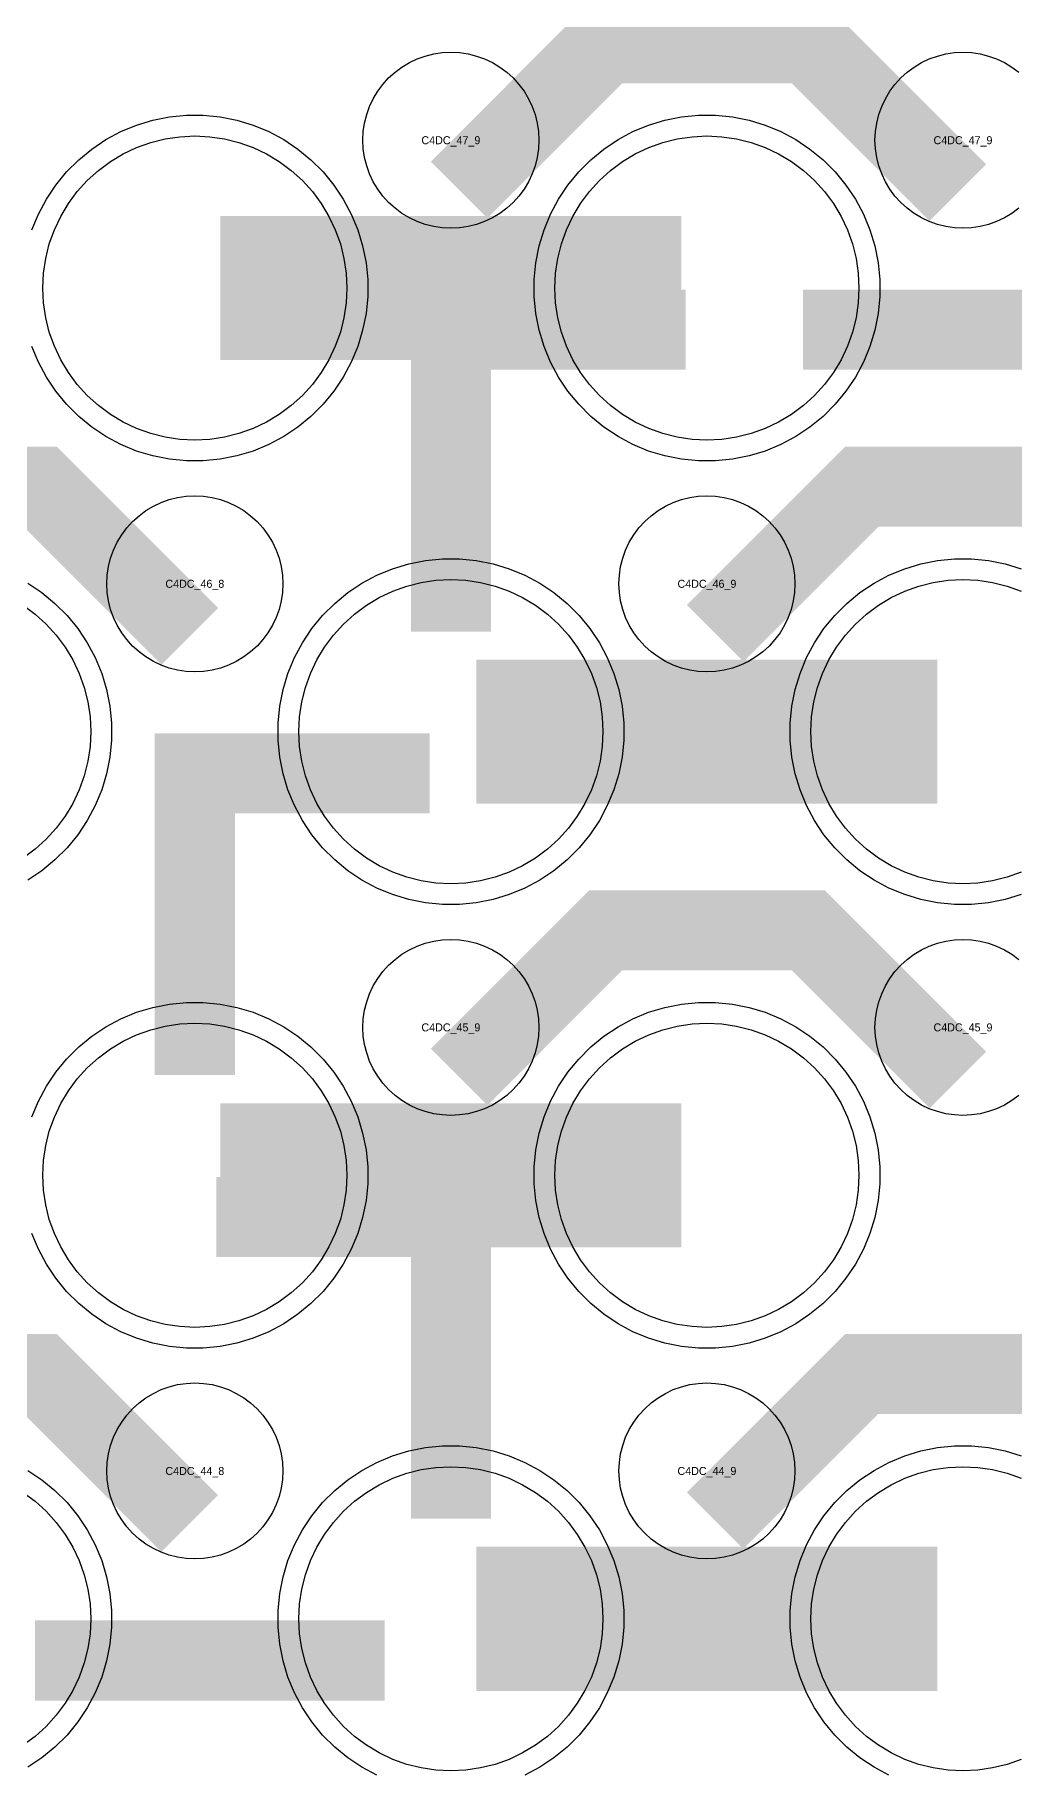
# Model space of a CAD drawing. Extents: x -11880 to 11880, y -14992 to 14992.
# Drawn here: x -9250 to -8944, y -8791 to -8248 of the extents above; entities that cross this region are included whole.
import ezdxf
from ezdxf.enums import TextEntityAlignment as Align

# ---------------------------------------------------------------- set-up
doc = ezdxf.new("R2010")
doc.units = 0
doc.header["$MEASUREMENT"] = 0
for name, color, linetype in [('GDS_775_DT_237', 138, 'CONTINUOUS'), ('RDL1_FS', 34, 'CONTINUOUS'), ('RDL_BS', 160, 'CONTINUOUS')]:
    doc.layers.add(name, color=color, linetype=linetype)

msp = doc.modelspace()

# ---------------------------------------------------------------- linework, layer by layer
at = {"layer": 'RDL1_FS', "color": 240, "true_color": 0xed1f24}
for points in [[(-9200, -8374.564), (-9204.657, -8374.335), (-9209.268, -8373.651), (-9213.791, -8372.519), (-9218.181, -8370.947), (-9222.395, -8368.955), (-9226.395, -8366.557), (-9230.14, -8363.779), (-9233.594, -8360.649), (-9236.724, -8357.195), (-9239.502, -8353.45), (-9241.9, -8349.45), (-9243.892, -8345.236), (-9245.464, -8340.846), (-9246.596, -8336.323), (-9247.28, -8331.712), (-9247.509, -8327.055), (-9247.28, -8322.398), (-9246.596, -8317.787), (-9245.464, -8313.264), (-9243.892, -8308.874), (-9241.9, -8304.66), (-9239.502, -8300.66), (-9236.724, -8296.915), (-9233.594, -8293.461), (-9230.14, -8290.331), (-9226.395, -8287.553), (-9222.395, -8285.155), (-9218.181, -8283.163), (-9213.791, -8281.591), (-9209.268, -8280.459), (-9204.657, -8279.775), (-9200, -8279.546), (-9195.343, -8279.775), (-9190.732, -8280.459), (-9186.209, -8281.591), (-9181.819, -8283.163), (-9177.605, -8285.155), (-9173.605, -8287.553), (-9169.86, -8290.331), (-9166.406, -8293.461), (-9163.276, -8296.915), (-9160.498, -8300.66), (-9158.1, -8304.66), (-9156.108, -8308.874), (-9154.536, -8313.264), (-9153.404, -8317.787), (-9152.72, -8322.398), (-9152.491, -8327.055), (-9152.72, -8331.712), (-9153.404, -8336.323), (-9154.536, -8340.846), (-9156.108, -8345.236), (-9158.1, -8349.45), (-9160.498, -8353.45), (-9163.276, -8357.195), (-9166.406, -8360.649), (-9169.86, -8363.779), (-9173.605, -8366.557), (-9177.605, -8368.955), (-9181.819, -8370.947), (-9186.209, -8372.519), (-9190.732, -8373.651), (-9195.343, -8374.335)], [(-9040, -8374.564), (-9044.657, -8374.335), (-9049.268, -8373.651), (-9053.791, -8372.519), (-9058.181, -8370.947), (-9062.395, -8368.955), (-9066.395, -8366.557), (-9070.14, -8363.779), (-9073.594, -8360.649), (-9076.724, -8357.195), (-9079.502, -8353.45), (-9081.9, -8349.45), (-9083.892, -8345.236), (-9085.464, -8340.846), (-9086.596, -8336.323), (-9087.28, -8331.712), (-9087.509, -8327.055), (-9087.28, -8322.398), (-9086.596, -8317.787), (-9085.464, -8313.264), (-9083.892, -8308.874), (-9081.9, -8304.66), (-9079.502, -8300.66), (-9076.724, -8296.915), (-9073.594, -8293.461), (-9070.14, -8290.331), (-9066.395, -8287.553), (-9062.395, -8285.155), (-9058.181, -8283.163), (-9053.791, -8281.591), (-9049.268, -8280.459), (-9044.657, -8279.775), (-9040, -8279.546), (-9035.343, -8279.775), (-9030.732, -8280.459), (-9026.209, -8281.591), (-9021.819, -8283.163), (-9017.605, -8285.155), (-9013.605, -8287.553), (-9009.86, -8290.331), (-9006.406, -8293.461), (-9003.276, -8296.915), (-9000.498, -8300.66), (-8998.1, -8304.66), (-8996.108, -8308.874), (-8994.536, -8313.264), (-8993.404, -8317.787), (-8992.72, -8322.398), (-8992.491, -8327.055), (-8992.72, -8331.712), (-8993.404, -8336.323), (-8994.536, -8340.846), (-8996.108, -8345.236), (-8998.1, -8349.45), (-9000.498, -8353.45), (-9003.276, -8357.195), (-9006.406, -8360.649), (-9009.86, -8363.779), (-9013.605, -8366.557), (-9017.605, -8368.955), (-9021.819, -8370.947), (-9026.209, -8372.519), (-9030.732, -8373.651), (-9035.343, -8374.335)], [(-9120, -8513.124), (-9124.657, -8512.895), (-9129.268, -8512.211), (-9133.791, -8511.079), (-9138.181, -8509.507), (-9142.395, -8507.515), (-9146.395, -8505.117), (-9150.14, -8502.339), (-9153.594, -8499.209), (-9156.724, -8495.755), (-9159.502, -8492.01), (-9161.9, -8488.01), (-9163.892, -8483.796), (-9165.464, -8479.406), (-9166.596, -8474.883), (-9167.28, -8470.272), (-9167.509, -8465.615), (-9167.28, -8460.958), (-9166.596, -8456.347), (-9165.464, -8451.824), (-9163.892, -8447.434), (-9161.9, -8443.22), (-9159.502, -8439.22), (-9156.724, -8435.475), (-9153.594, -8432.021), (-9150.14, -8428.891), (-9146.395, -8426.113), (-9142.395, -8423.715), (-9138.181, -8421.723), (-9133.791, -8420.151), (-9129.268, -8419.019), (-9124.657, -8418.335), (-9120, -8418.106), (-9115.343, -8418.335), (-9110.732, -8419.019), (-9106.209, -8420.151), (-9101.819, -8421.723), (-9097.605, -8423.715), (-9093.605, -8426.113), (-9089.86, -8428.891), (-9086.406, -8432.021), (-9083.276, -8435.475), (-9080.498, -8439.22), (-9078.1, -8443.22), (-9076.108, -8447.434), (-9074.536, -8451.824), (-9073.404, -8456.347), (-9072.72, -8460.958), (-9072.491, -8465.615), (-9072.72, -8470.272), (-9073.404, -8474.883), (-9074.536, -8479.406), (-9076.108, -8483.796), (-9078.1, -8488.01), (-9080.498, -8492.01), (-9083.276, -8495.755), (-9086.406, -8499.209), (-9089.86, -8502.339), (-9093.605, -8505.117), (-9097.605, -8507.515), (-9101.819, -8509.507), (-9106.209, -8511.079), (-9110.732, -8512.211), (-9115.343, -8512.895)], [(-9200, -8651.689), (-9204.657, -8651.46), (-9209.268, -8650.776), (-9213.791, -8649.644), (-9218.181, -8648.072), (-9222.395, -8646.08), (-9226.395, -8643.682), (-9230.14, -8640.904), (-9233.594, -8637.774), (-9236.724, -8634.32), (-9239.502, -8630.575), (-9241.9, -8626.575), (-9243.892, -8622.361), (-9245.464, -8617.971), (-9246.596, -8613.448), (-9247.28, -8608.837), (-9247.509, -8604.18), (-9247.28, -8599.523), (-9246.596, -8594.912), (-9245.464, -8590.389), (-9243.892, -8585.999), (-9241.9, -8581.785), (-9239.502, -8577.785), (-9236.724, -8574.04), (-9233.594, -8570.586), (-9230.14, -8567.456), (-9226.395, -8564.678), (-9222.395, -8562.28), (-9218.181, -8560.288), (-9213.791, -8558.716), (-9209.268, -8557.584), (-9204.657, -8556.9), (-9200, -8556.671), (-9195.343, -8556.9), (-9190.732, -8557.584), (-9186.209, -8558.716), (-9181.819, -8560.288), (-9177.605, -8562.28), (-9173.605, -8564.678), (-9169.86, -8567.456), (-9166.406, -8570.586), (-9163.276, -8574.04), (-9160.498, -8577.785), (-9158.1, -8581.785), (-9156.108, -8585.999), (-9154.536, -8590.389), (-9153.404, -8594.912), (-9152.72, -8599.523), (-9152.491, -8604.18), (-9152.72, -8608.837), (-9153.404, -8613.448), (-9154.536, -8617.971), (-9156.108, -8622.361), (-9158.1, -8626.575), (-9160.498, -8630.575), (-9163.276, -8634.32), (-9166.406, -8637.774), (-9169.86, -8640.904), (-9173.605, -8643.682), (-9177.605, -8646.08), (-9181.819, -8648.072), (-9186.209, -8649.644), (-9190.732, -8650.776), (-9195.343, -8651.46)], [(-9040, -8651.689), (-9044.657, -8651.46), (-9049.268, -8650.776), (-9053.791, -8649.644), (-9058.181, -8648.072), (-9062.395, -8646.08), (-9066.395, -8643.682), (-9070.14, -8640.904), (-9073.594, -8637.774), (-9076.724, -8634.32), (-9079.502, -8630.575), (-9081.9, -8626.575), (-9083.892, -8622.361), (-9085.464, -8617.971), (-9086.596, -8613.448), (-9087.28, -8608.837), (-9087.509, -8604.18), (-9087.28, -8599.523), (-9086.596, -8594.912), (-9085.464, -8590.389), (-9083.892, -8585.999), (-9081.9, -8581.785), (-9079.502, -8577.785), (-9076.724, -8574.04), (-9073.594, -8570.586), (-9070.14, -8567.456), (-9066.395, -8564.678), (-9062.395, -8562.28), (-9058.181, -8560.288), (-9053.791, -8558.716), (-9049.268, -8557.584), (-9044.657, -8556.9), (-9040, -8556.671), (-9035.343, -8556.9), (-9030.732, -8557.584), (-9026.209, -8558.716), (-9021.819, -8560.288), (-9017.605, -8562.28), (-9013.605, -8564.678), (-9009.86, -8567.456), (-9006.406, -8570.586), (-9003.276, -8574.04), (-9000.498, -8577.785), (-8998.1, -8581.785), (-8996.108, -8585.999), (-8994.536, -8590.389), (-8993.404, -8594.912), (-8992.72, -8599.523), (-8992.491, -8604.18), (-8992.72, -8608.837), (-8993.404, -8613.448), (-8994.536, -8617.971), (-8996.108, -8622.361), (-8998.1, -8626.575), (-9000.498, -8630.575), (-9003.276, -8634.32), (-9006.406, -8637.774), (-9009.86, -8640.904), (-9013.605, -8643.682), (-9017.605, -8646.08), (-9021.819, -8648.072), (-9026.209, -8649.644), (-9030.732, -8650.776), (-9035.343, -8651.46)], [(-9120, -8790.254), (-9124.657, -8790.025), (-9129.268, -8789.341), (-9133.791, -8788.209), (-9138.181, -8786.637), (-9142.395, -8784.645), (-9146.395, -8782.247), (-9150.14, -8779.469), (-9153.594, -8776.339), (-9156.724, -8772.885), (-9159.502, -8769.14), (-9161.9, -8765.14), (-9163.892, -8760.926), (-9165.464, -8756.536), (-9166.596, -8752.013), (-9167.28, -8747.402), (-9167.509, -8742.745), (-9167.28, -8738.088), (-9166.596, -8733.477), (-9165.464, -8728.954), (-9163.892, -8724.564), (-9161.9, -8720.35), (-9159.502, -8716.35), (-9156.724, -8712.605), (-9153.594, -8709.151), (-9150.14, -8706.021), (-9146.395, -8703.243), (-9142.395, -8700.845), (-9138.181, -8698.853), (-9133.791, -8697.281), (-9129.268, -8696.149), (-9124.657, -8695.465), (-9120, -8695.236), (-9115.343, -8695.465), (-9110.732, -8696.149), (-9106.209, -8697.281), (-9101.819, -8698.853), (-9097.605, -8700.845), (-9093.605, -8703.243), (-9089.86, -8706.021), (-9086.406, -8709.151), (-9083.276, -8712.605), (-9080.498, -8716.35), (-9078.1, -8720.35), (-9076.108, -8724.564), (-9074.536, -8728.954), (-9073.404, -8733.477), (-9072.72, -8738.088), (-9072.491, -8742.745), (-9072.72, -8747.402), (-9073.404, -8752.013), (-9074.536, -8756.536), (-9076.108, -8760.926), (-9078.1, -8765.14), (-9080.498, -8769.14), (-9083.276, -8772.885), (-9086.406, -8776.339), (-9089.86, -8779.469), (-9093.605, -8782.247), (-9097.605, -8784.645), (-9101.819, -8786.637), (-9106.209, -8788.209), (-9110.732, -8789.341), (-9115.343, -8790.025)]]:
    msp.add_lwpolyline(points, close=True, dxfattribs=at)
for points in [[(-9191.998, -8327.055, 45, 45, 0), (-9119.998, -8327.055, 45, 45, 0)], [(-9119.998, -8327.055, 45, 45, 0), (-9047.998, -8327.055, 45, 45, 0)], [(-9111.998, -8465.615, 45, 45, 0), (-9039.998, -8465.615, 45, 45, 0)], [(-9039.998, -8465.615, 45, 45, 0), (-8967.998, -8465.615, 45, 45, 0)], [(-9191.998, -8604.18, 45, 45, 0), (-9119.998, -8604.18, 45, 45, 0)], [(-9119.998, -8604.18, 45, 45, 0), (-9047.998, -8604.18, 45, 45, 0)], [(-9111.998, -8742.745, 45, 45, 0), (-9039.998, -8742.745, 45, 45, 0)], [(-9039.998, -8742.745, 45, 45, 0), (-8967.998, -8742.745, 45, 45, 0)]]:
    msp.add_lwpolyline(points, format="xyseb", dxfattribs=at)
for points in [[(-8941.819, -8509.507), (-8946.209, -8511.079), (-8950.732, -8512.211), (-8955.343, -8512.895), (-8960, -8513.124), (-8964.657, -8512.895), (-8969.268, -8512.211), (-8973.791, -8511.079), (-8978.181, -8509.507), (-8982.395, -8507.515), (-8986.395, -8505.117), (-8990.14, -8502.339), (-8993.594, -8499.209), (-8996.724, -8495.755), (-8999.502, -8492.01), (-9001.9, -8488.01), (-9003.892, -8483.796), (-9005.464, -8479.406), (-9006.596, -8474.883), (-9007.28, -8470.272), (-9007.509, -8465.615), (-9007.28, -8460.958), (-9006.596, -8456.347), (-9005.464, -8451.824), (-9003.892, -8447.434), (-9001.9, -8443.22), (-8999.502, -8439.22), (-8996.724, -8435.475), (-8993.594, -8432.021), (-8990.14, -8428.891), (-8986.395, -8426.113), (-8982.395, -8423.715), (-8978.181, -8421.723), (-8973.791, -8420.151), (-8969.268, -8419.019), (-8964.657, -8418.335), (-8960, -8418.106), (-8955.343, -8418.335), (-8950.732, -8419.019), (-8946.209, -8420.151), (-8941.819, -8421.723)], [(-8941.819, -8786.637), (-8946.209, -8788.209), (-8950.732, -8789.341), (-8955.343, -8790.025), (-8960, -8790.254), (-8964.657, -8790.025), (-8969.268, -8789.341), (-8973.791, -8788.209), (-8978.181, -8786.637), (-8982.395, -8784.645), (-8986.395, -8782.247), (-8990.14, -8779.469), (-8993.594, -8776.339), (-8996.724, -8772.885), (-8999.502, -8769.14), (-9001.9, -8765.14), (-9003.892, -8760.926), (-9005.464, -8756.536), (-9006.596, -8752.013), (-9007.28, -8747.402), (-9007.509, -8742.745), (-9007.28, -8738.088), (-9006.596, -8733.477), (-9005.464, -8728.954), (-9003.892, -8724.564), (-9001.9, -8720.35), (-8999.502, -8716.35), (-8996.724, -8712.605), (-8993.594, -8709.151), (-8990.14, -8706.021), (-8986.395, -8703.243), (-8982.395, -8700.845), (-8978.181, -8698.853), (-8973.791, -8697.281), (-8969.268, -8696.149), (-8964.657, -8695.465), (-8960, -8695.236), (-8955.343, -8695.465), (-8950.732, -8696.149), (-8946.209, -8697.281), (-8941.819, -8698.853)], [(-9253.605, -8703.243), (-9249.86, -8706.021), (-9246.406, -8709.151), (-9243.276, -8712.605), (-9240.498, -8716.35), (-9238.1, -8720.35), (-9236.108, -8724.564), (-9234.536, -8728.954), (-9233.404, -8733.477), (-9232.72, -8738.088), (-9232.491, -8742.745), (-9232.72, -8747.402), (-9233.404, -8752.013), (-9234.536, -8756.536), (-9236.108, -8760.926), (-9238.1, -8765.14), (-9240.498, -8769.14), (-9243.276, -8772.885), (-9246.406, -8776.339), (-9249.86, -8779.469), (-9253.605, -8782.247)]]:
    msp.add_lwpolyline(points, dxfattribs=at)
at = {"layer": 'RDL1_FS'}
msp.add_lwpolyline([(-9253.605, -8426.113), (-9249.86, -8428.891), (-9246.406, -8432.021), (-9243.276, -8435.475), (-9240.498, -8439.22), (-9238.1, -8443.22), (-9236.108, -8447.434), (-9234.536, -8451.824), (-9233.404, -8456.347), (-9232.72, -8460.958), (-9232.491, -8465.615), (-9232.72, -8470.272), (-9233.404, -8474.883), (-9234.536, -8479.406), (-9236.108, -8483.796), (-9238.1, -8488.01), (-9240.498, -8492.01), (-9243.276, -8495.755), (-9246.406, -8499.209), (-9249.86, -8502.339), (-9253.605, -8505.117)], dxfattribs=at)
at = {"layer": 'RDL_BS'}
for points in [[(-9117.438, -8296.369, 25, 25, 0), (-9071.623, -8250.554, 25, 25, 0), (-9038.07, -8250.554, 25, 25, 0)], [(-8961.599, -8297.268, 25, 25, 0), (-9008.313, -8250.554, 25, 25, 0), (-9038.071, -8250.554, 25, 25, 0)], [(-9201.599, -8435.828, 25, 25, 0), (-9248.313, -8389.114, 25, 25, 0), (-9278.071, -8389.114, 25, 25, 0)], [(-9037.438, -8434.929, 25, 25, 0), (-8991.623, -8389.114, 25, 25, 0), (-8958.07, -8389.114, 25, 25, 0)], [(-8881.599, -8435.828, 25, 25, 0), (-8928.313, -8389.114, 25, 25, 0), (-8958.071, -8389.114, 25, 25, 0)], [(-9117.438, -8573.494, 25, 25, 0), (-9071.623, -8527.679, 25, 25, 0), (-9038.07, -8527.679, 25, 25, 0)], [(-8961.599, -8574.393, 25, 25, 0), (-9008.313, -8527.679, 25, 25, 0), (-9038.071, -8527.679, 25, 25, 0)], [(-9201.599, -8712.958, 25, 25, 0), (-9248.313, -8666.244, 25, 25, 0), (-9278.071, -8666.244, 25, 25, 0)], [(-9037.438, -8712.059, 25, 25, 0), (-8991.623, -8666.244, 25, 25, 0), (-8958.07, -8666.244, 25, 25, 0)], [(-8881.599, -8712.958, 25, 25, 0), (-8928.313, -8666.244, 25, 25, 0), (-8958.071, -8666.244, 25, 25, 0)]]:
    msp.add_lwpolyline(points, format="xyseb", dxfattribs=at)
for points in [[(-9120, -8308.361), (-9122.693, -8308.229), (-9125.365, -8307.833), (-9127.984, -8307.176), (-9130.519, -8306.269), (-9132.956, -8305.117), (-9135.28, -8303.724), (-9137.443, -8302.121), (-9139.442, -8300.309), (-9141.254, -8298.31), (-9142.857, -8296.147), (-9144.25, -8293.823), (-9145.402, -8291.386), (-9146.309, -8288.851), (-9146.966, -8286.232), (-9147.362, -8283.56), (-9147.494, -8280.867), (-9147.362, -8278.174), (-9146.966, -8275.502), (-9146.309, -8272.883), (-9145.402, -8270.348), (-9144.25, -8267.911), (-9142.857, -8265.587), (-9141.254, -8263.424), (-9139.442, -8261.425), (-9137.443, -8259.613), (-9135.28, -8258.01), (-9132.956, -8256.617), (-9130.519, -8255.465), (-9127.984, -8254.558), (-9125.365, -8253.901), (-9122.693, -8253.505), (-9120, -8253.373), (-9117.307, -8253.505), (-9114.635, -8253.901), (-9112.016, -8254.558), (-9109.481, -8255.465), (-9107.044, -8256.617), (-9104.72, -8258.01), (-9102.557, -8259.613), (-9100.558, -8261.425), (-9098.746, -8263.424), (-9097.143, -8265.587), (-9095.75, -8267.911), (-9094.598, -8270.348), (-9093.691, -8272.883), (-9093.034, -8275.502), (-9092.638, -8278.174), (-9092.506, -8280.867), (-9092.638, -8283.56), (-9093.034, -8286.232), (-9093.691, -8288.851), (-9094.598, -8291.386), (-9095.75, -8293.823), (-9097.143, -8296.147), (-9098.746, -8298.31), (-9100.558, -8300.309), (-9102.557, -8302.121), (-9104.72, -8303.724), (-9107.044, -8305.117), (-9109.481, -8306.269), (-9112.016, -8307.176), (-9114.635, -8307.833), (-9117.307, -8308.229)], [(-9200, -8446.921), (-9202.693, -8446.789), (-9205.365, -8446.393), (-9207.984, -8445.736), (-9210.519, -8444.829), (-9212.956, -8443.677), (-9215.28, -8442.284), (-9217.443, -8440.681), (-9219.442, -8438.869), (-9221.254, -8436.87), (-9222.857, -8434.707), (-9224.25, -8432.383), (-9225.402, -8429.946), (-9226.309, -8427.411), (-9226.966, -8424.792), (-9227.362, -8422.12), (-9227.494, -8419.427), (-9227.362, -8416.734), (-9226.966, -8414.062), (-9226.309, -8411.443), (-9225.402, -8408.908), (-9224.25, -8406.471), (-9222.857, -8404.147), (-9221.254, -8401.984), (-9219.442, -8399.985), (-9217.443, -8398.173), (-9215.28, -8396.57), (-9212.956, -8395.177), (-9210.519, -8394.025), (-9207.984, -8393.118), (-9205.365, -8392.461), (-9202.693, -8392.065), (-9200, -8391.933), (-9197.307, -8392.065), (-9194.635, -8392.461), (-9192.016, -8393.118), (-9189.481, -8394.025), (-9187.044, -8395.177), (-9184.72, -8396.57), (-9182.557, -8398.173), (-9180.558, -8399.985), (-9178.746, -8401.984), (-9177.143, -8404.147), (-9175.75, -8406.471), (-9174.598, -8408.908), (-9173.691, -8411.443), (-9173.034, -8414.062), (-9172.638, -8416.734), (-9172.506, -8419.427), (-9172.638, -8422.12), (-9173.034, -8424.792), (-9173.691, -8427.411), (-9174.598, -8429.946), (-9175.75, -8432.383), (-9177.143, -8434.707), (-9178.746, -8436.87), (-9180.558, -8438.869), (-9182.557, -8440.681), (-9184.72, -8442.284), (-9187.044, -8443.677), (-9189.481, -8444.829), (-9192.016, -8445.736), (-9194.635, -8446.393), (-9197.307, -8446.789)], [(-9040, -8446.921), (-9042.693, -8446.789), (-9045.365, -8446.393), (-9047.984, -8445.736), (-9050.519, -8444.829), (-9052.956, -8443.677), (-9055.28, -8442.284), (-9057.443, -8440.681), (-9059.442, -8438.869), (-9061.254, -8436.87), (-9062.857, -8434.707), (-9064.25, -8432.383), (-9065.402, -8429.946), (-9066.309, -8427.411), (-9066.966, -8424.792), (-9067.362, -8422.12), (-9067.494, -8419.427), (-9067.362, -8416.734), (-9066.966, -8414.062), (-9066.309, -8411.443), (-9065.402, -8408.908), (-9064.25, -8406.471), (-9062.857, -8404.147), (-9061.254, -8401.984), (-9059.442, -8399.985), (-9057.443, -8398.173), (-9055.28, -8396.57), (-9052.956, -8395.177), (-9050.519, -8394.025), (-9047.984, -8393.118), (-9045.365, -8392.461), (-9042.693, -8392.065), (-9040, -8391.933), (-9037.307, -8392.065), (-9034.635, -8392.461), (-9032.016, -8393.118), (-9029.481, -8394.025), (-9027.044, -8395.177), (-9024.72, -8396.57), (-9022.557, -8398.173), (-9020.558, -8399.985), (-9018.746, -8401.984), (-9017.143, -8404.147), (-9015.75, -8406.471), (-9014.598, -8408.908), (-9013.691, -8411.443), (-9013.034, -8414.062), (-9012.638, -8416.734), (-9012.506, -8419.427), (-9012.638, -8422.12), (-9013.034, -8424.792), (-9013.691, -8427.411), (-9014.598, -8429.946), (-9015.75, -8432.383), (-9017.143, -8434.707), (-9018.746, -8436.87), (-9020.558, -8438.869), (-9022.557, -8440.681), (-9024.72, -8442.284), (-9027.044, -8443.677), (-9029.481, -8444.829), (-9032.016, -8445.736), (-9034.635, -8446.393), (-9037.307, -8446.789)], [(-9120, -8585.486), (-9122.693, -8585.354), (-9125.365, -8584.958), (-9127.984, -8584.301), (-9130.519, -8583.394), (-9132.956, -8582.242), (-9135.28, -8580.849), (-9137.443, -8579.246), (-9139.442, -8577.434), (-9141.254, -8575.435), (-9142.857, -8573.272), (-9144.25, -8570.948), (-9145.402, -8568.511), (-9146.309, -8565.976), (-9146.966, -8563.357), (-9147.362, -8560.685), (-9147.494, -8557.992), (-9147.362, -8555.299), (-9146.966, -8552.627), (-9146.309, -8550.008), (-9145.402, -8547.473), (-9144.25, -8545.036), (-9142.857, -8542.712), (-9141.254, -8540.549), (-9139.442, -8538.55), (-9137.443, -8536.738), (-9135.28, -8535.135), (-9132.956, -8533.742), (-9130.519, -8532.59), (-9127.984, -8531.683), (-9125.365, -8531.026), (-9122.693, -8530.63), (-9120, -8530.498), (-9117.307, -8530.63), (-9114.635, -8531.026), (-9112.016, -8531.683), (-9109.481, -8532.59), (-9107.044, -8533.742), (-9104.72, -8535.135), (-9102.557, -8536.738), (-9100.558, -8538.55), (-9098.746, -8540.549), (-9097.143, -8542.712), (-9095.75, -8545.036), (-9094.598, -8547.473), (-9093.691, -8550.008), (-9093.034, -8552.627), (-9092.638, -8555.299), (-9092.506, -8557.992), (-9092.638, -8560.685), (-9093.034, -8563.357), (-9093.691, -8565.976), (-9094.598, -8568.511), (-9095.75, -8570.948), (-9097.143, -8573.272), (-9098.746, -8575.435), (-9100.558, -8577.434), (-9102.557, -8579.246), (-9104.72, -8580.849), (-9107.044, -8582.242), (-9109.481, -8583.394), (-9112.016, -8584.301), (-9114.635, -8584.958), (-9117.307, -8585.354)], [(-9200, -8724.051), (-9202.693, -8723.919), (-9205.365, -8723.523), (-9207.984, -8722.866), (-9210.519, -8721.959), (-9212.956, -8720.807), (-9215.28, -8719.414), (-9217.443, -8717.811), (-9219.442, -8715.999), (-9221.254, -8714), (-9222.857, -8711.837), (-9224.25, -8709.513), (-9225.402, -8707.076), (-9226.309, -8704.541), (-9226.966, -8701.922), (-9227.362, -8699.25), (-9227.494, -8696.557), (-9227.362, -8693.864), (-9226.966, -8691.192), (-9226.309, -8688.573), (-9225.402, -8686.038), (-9224.25, -8683.601), (-9222.857, -8681.277), (-9221.254, -8679.114), (-9219.442, -8677.115), (-9217.443, -8675.303), (-9215.28, -8673.7), (-9212.956, -8672.307), (-9210.519, -8671.155), (-9207.984, -8670.248), (-9205.365, -8669.591), (-9202.693, -8669.195), (-9200, -8669.063), (-9197.307, -8669.195), (-9194.635, -8669.591), (-9192.016, -8670.248), (-9189.481, -8671.155), (-9187.044, -8672.307), (-9184.72, -8673.7), (-9182.557, -8675.303), (-9180.558, -8677.115), (-9178.746, -8679.114), (-9177.143, -8681.277), (-9175.75, -8683.601), (-9174.598, -8686.038), (-9173.691, -8688.573), (-9173.034, -8691.192), (-9172.638, -8693.864), (-9172.506, -8696.557), (-9172.638, -8699.25), (-9173.034, -8701.922), (-9173.691, -8704.541), (-9174.598, -8707.076), (-9175.75, -8709.513), (-9177.143, -8711.837), (-9178.746, -8714), (-9180.558, -8715.999), (-9182.557, -8717.811), (-9184.72, -8719.414), (-9187.044, -8720.807), (-9189.481, -8721.959), (-9192.016, -8722.866), (-9194.635, -8723.523), (-9197.307, -8723.919)], [(-9040, -8724.051), (-9042.693, -8723.919), (-9045.365, -8723.523), (-9047.984, -8722.866), (-9050.519, -8721.959), (-9052.956, -8720.807), (-9055.28, -8719.414), (-9057.443, -8717.811), (-9059.442, -8715.999), (-9061.254, -8714), (-9062.857, -8711.837), (-9064.25, -8709.513), (-9065.402, -8707.076), (-9066.309, -8704.541), (-9066.966, -8701.922), (-9067.362, -8699.25), (-9067.494, -8696.557), (-9067.362, -8693.864), (-9066.966, -8691.192), (-9066.309, -8688.573), (-9065.402, -8686.038), (-9064.25, -8683.601), (-9062.857, -8681.277), (-9061.254, -8679.114), (-9059.442, -8677.115), (-9057.443, -8675.303), (-9055.28, -8673.7), (-9052.956, -8672.307), (-9050.519, -8671.155), (-9047.984, -8670.248), (-9045.365, -8669.591), (-9042.693, -8669.195), (-9040, -8669.063), (-9037.307, -8669.195), (-9034.635, -8669.591), (-9032.016, -8670.248), (-9029.481, -8671.155), (-9027.044, -8672.307), (-9024.72, -8673.7), (-9022.557, -8675.303), (-9020.558, -8677.115), (-9018.746, -8679.114), (-9017.143, -8681.277), (-9015.75, -8683.601), (-9014.598, -8686.038), (-9013.691, -8688.573), (-9013.034, -8691.192), (-9012.638, -8693.864), (-9012.506, -8696.557), (-9012.638, -8699.25), (-9013.034, -8701.922), (-9013.691, -8704.541), (-9014.598, -8707.076), (-9015.75, -8709.513), (-9017.143, -8711.837), (-9018.746, -8714), (-9020.558, -8715.999), (-9022.557, -8717.811), (-9024.72, -8719.414), (-9027.044, -8720.807), (-9029.481, -8721.959), (-9032.016, -8722.866), (-9034.635, -8723.523), (-9037.307, -8723.919)]]:
    msp.add_lwpolyline(points, close=True, dxfattribs=at)
for points in [[(-8942.557, -8302.121), (-8944.72, -8303.724), (-8947.044, -8305.117), (-8949.481, -8306.269), (-8952.016, -8307.176), (-8954.635, -8307.833), (-8957.307, -8308.229), (-8960, -8308.361), (-8962.693, -8308.229), (-8965.365, -8307.833), (-8967.984, -8307.176), (-8970.519, -8306.269), (-8972.956, -8305.117), (-8975.28, -8303.724), (-8977.443, -8302.121), (-8979.442, -8300.309), (-8981.254, -8298.31), (-8982.857, -8296.147), (-8984.25, -8293.823), (-8985.402, -8291.386), (-8986.309, -8288.851), (-8986.966, -8286.232), (-8987.362, -8283.56), (-8987.494, -8280.867), (-8987.362, -8278.174), (-8986.966, -8275.502), (-8986.309, -8272.883), (-8985.402, -8270.348), (-8984.25, -8267.911), (-8982.857, -8265.587), (-8981.254, -8263.424), (-8979.442, -8261.425), (-8977.443, -8259.613), (-8975.28, -8258.01), (-8972.956, -8256.617), (-8970.519, -8255.465), (-8967.984, -8254.558), (-8965.365, -8253.901), (-8962.693, -8253.505), (-8960, -8253.373), (-8957.307, -8253.505), (-8954.635, -8253.901), (-8952.016, -8254.558), (-8949.481, -8255.465), (-8947.044, -8256.617), (-8944.72, -8258.01), (-8942.557, -8259.613)], [(-9252.223, -8419.232), (-9247.809, -8422.179), (-9243.708, -8425.541), (-9239.926, -8429.323), (-9236.564, -8433.424), (-9233.617, -8437.838), (-9231.125, -8442.5), (-9229.094, -8447.41), (-9227.563, -8452.45), (-9226.517, -8457.677), (-9226, -8462.971), (-9226, -8468.259), (-9226.517, -8473.553), (-9227.563, -8478.78), (-9229.094, -8483.82), (-9231.125, -8488.73), (-9233.617, -8493.392), (-9236.564, -8497.806), (-9239.926, -8501.907), (-9243.708, -8505.689), (-9247.809, -8509.051), (-9252.223, -8511.998)], [(-8942.557, -8579.246), (-8944.72, -8580.849), (-8947.044, -8582.242), (-8949.481, -8583.394), (-8952.016, -8584.301), (-8954.635, -8584.958), (-8957.307, -8585.354), (-8960, -8585.486), (-8962.693, -8585.354), (-8965.365, -8584.958), (-8967.984, -8584.301), (-8970.519, -8583.394), (-8972.956, -8582.242), (-8975.28, -8580.849), (-8977.443, -8579.246), (-8979.442, -8577.434), (-8981.254, -8575.435), (-8982.857, -8573.272), (-8984.25, -8570.948), (-8985.402, -8568.511), (-8986.309, -8565.976), (-8986.966, -8563.357), (-8987.362, -8560.685), (-8987.494, -8557.992), (-8987.362, -8555.299), (-8986.966, -8552.627), (-8986.309, -8550.008), (-8985.402, -8547.473), (-8984.25, -8545.036), (-8982.857, -8542.712), (-8981.254, -8540.549), (-8979.442, -8538.55), (-8977.443, -8536.738), (-8975.28, -8535.135), (-8972.956, -8533.742), (-8970.519, -8532.59), (-8967.984, -8531.683), (-8965.365, -8531.026), (-8962.693, -8530.63), (-8960, -8530.498), (-8957.307, -8530.63), (-8954.635, -8531.026), (-8952.016, -8531.683), (-8949.481, -8532.59), (-8947.044, -8533.742), (-8944.72, -8535.135), (-8942.557, -8536.738)]]:
    msp.add_lwpolyline(points, dxfattribs=at)
at = {"layer": 'RDL_BS', "color": 240, "true_color": 0xed1f24}
for points in [[(-9250.906, -8308.85), (-9248.875, -8303.94), (-9246.383, -8299.278), (-9243.436, -8294.864), (-9240.074, -8290.763), (-9236.292, -8286.981), (-9232.191, -8283.619), (-9227.777, -8280.672), (-9223.115, -8278.18), (-9218.205, -8276.149), (-9213.165, -8274.618), (-9207.938, -8273.572), (-9202.644, -8273.055), (-9197.356, -8273.055), (-9192.062, -8273.572), (-9186.835, -8274.618), (-9181.795, -8276.149), (-9176.885, -8278.18), (-9172.223, -8280.672), (-9167.809, -8283.619), (-9163.708, -8286.981), (-9159.926, -8290.763), (-9156.564, -8294.864), (-9153.617, -8299.278), (-9151.125, -8303.94), (-9149.094, -8308.85), (-9147.563, -8313.89), (-9146.517, -8319.117), (-9146, -8324.411), (-9146, -8329.699), (-9146.517, -8334.993), (-9147.563, -8340.22), (-9149.094, -8345.26), (-9151.125, -8350.17), (-9153.617, -8354.832), (-9156.564, -8359.246), (-9159.926, -8363.347), (-9163.708, -8367.129), (-9167.809, -8370.491), (-9172.223, -8373.438), (-9176.885, -8375.93), (-9181.795, -8377.961), (-9186.835, -8379.492), (-9192.062, -8380.538), (-9197.356, -8381.055), (-9202.644, -8381.055), (-9207.938, -8380.538), (-9213.165, -8379.492), (-9218.205, -8377.961), (-9223.115, -8375.93), (-9227.777, -8373.438), (-9232.191, -8370.491), (-9236.292, -8367.129), (-9240.074, -8363.347), (-9243.436, -8359.246), (-9246.383, -8354.832), (-9248.875, -8350.17), (-9250.906, -8345.26)], [(-8941.795, -8516.521), (-8946.835, -8518.052), (-8952.062, -8519.098), (-8957.356, -8519.615), (-8962.644, -8519.615), (-8967.938, -8519.098), (-8973.165, -8518.052), (-8978.205, -8516.521), (-8983.115, -8514.49), (-8987.777, -8511.998), (-8992.191, -8509.051), (-8996.292, -8505.689), (-9000.074, -8501.907), (-9003.436, -8497.806), (-9006.383, -8493.392), (-9008.875, -8488.73), (-9010.906, -8483.82), (-9012.437, -8478.78), (-9013.483, -8473.553), (-9014, -8468.259), (-9014, -8462.971), (-9013.483, -8457.677), (-9012.437, -8452.45), (-9010.906, -8447.41), (-9008.875, -8442.5), (-9006.383, -8437.838), (-9003.436, -8433.424), (-9000.074, -8429.323), (-8996.292, -8425.541), (-8992.191, -8422.179), (-8987.777, -8419.232), (-8983.115, -8416.74), (-8978.205, -8414.709), (-8973.165, -8413.178), (-8967.938, -8412.132), (-8962.644, -8411.615), (-8957.356, -8411.615), (-8952.062, -8412.132), (-8946.835, -8413.178), (-8941.795, -8414.709)], [(-9250.906, -8585.975), (-9248.875, -8581.065), (-9246.383, -8576.403), (-9243.436, -8571.989), (-9240.074, -8567.888), (-9236.292, -8564.106), (-9232.191, -8560.744), (-9227.777, -8557.797), (-9223.115, -8555.305), (-9218.205, -8553.274), (-9213.165, -8551.743), (-9207.938, -8550.697), (-9202.644, -8550.18), (-9197.356, -8550.18), (-9192.062, -8550.697), (-9186.835, -8551.743), (-9181.795, -8553.274), (-9176.885, -8555.305), (-9172.223, -8557.797), (-9167.809, -8560.744), (-9163.708, -8564.106), (-9159.926, -8567.888), (-9156.564, -8571.989), (-9153.617, -8576.403), (-9151.125, -8581.065), (-9149.094, -8585.975), (-9147.563, -8591.015), (-9146.517, -8596.242), (-9146, -8601.536), (-9146, -8606.824), (-9146.517, -8612.118), (-9147.563, -8617.345), (-9149.094, -8622.385), (-9151.125, -8627.295), (-9153.617, -8631.957), (-9156.564, -8636.371), (-9159.926, -8640.472), (-9163.708, -8644.254), (-9167.809, -8647.616), (-9172.223, -8650.563), (-9176.885, -8653.055), (-9181.795, -8655.086), (-9186.835, -8656.617), (-9192.062, -8657.663), (-9197.356, -8658.18), (-9202.644, -8658.18), (-9207.938, -8657.663), (-9213.165, -8656.617), (-9218.205, -8655.086), (-9223.115, -8653.055), (-9227.777, -8650.563), (-9232.191, -8647.616), (-9236.292, -8644.254), (-9240.074, -8640.472), (-9243.436, -8636.371), (-9246.383, -8631.957), (-9248.875, -8627.295), (-9250.906, -8622.385)], [(-9143.115, -8791.62), (-9147.777, -8789.128), (-9152.191, -8786.181), (-9156.292, -8782.819), (-9160.074, -8779.037), (-9163.436, -8774.936), (-9166.383, -8770.522), (-9168.875, -8765.86), (-9170.906, -8760.95), (-9172.437, -8755.91), (-9173.483, -8750.683), (-9174, -8745.389), (-9174, -8740.101), (-9173.483, -8734.807), (-9172.437, -8729.58), (-9170.906, -8724.54), (-9168.875, -8719.63), (-9166.383, -8714.968), (-9163.436, -8710.554), (-9160.074, -8706.453), (-9156.292, -8702.671), (-9152.191, -8699.309), (-9147.777, -8696.362), (-9143.115, -8693.87), (-9138.205, -8691.839), (-9133.165, -8690.308), (-9127.938, -8689.262), (-9122.644, -8688.745), (-9117.356, -8688.745), (-9112.062, -8689.262), (-9106.835, -8690.308), (-9101.795, -8691.839), (-9096.885, -8693.87), (-9092.223, -8696.362), (-9087.809, -8699.309), (-9083.708, -8702.671), (-9079.926, -8706.453), (-9076.564, -8710.554), (-9073.617, -8714.968), (-9071.125, -8719.63), (-9069.094, -8724.54), (-9067.563, -8729.58), (-9066.517, -8734.807), (-9066, -8740.101), (-9066, -8745.389), (-9066.517, -8750.683), (-9067.563, -8755.91), (-9069.094, -8760.95), (-9071.125, -8765.86), (-9073.617, -8770.522), (-9076.564, -8774.936), (-9079.926, -8779.037), (-9083.708, -8782.819), (-9087.809, -8786.181), (-9092.223, -8789.128), (-9096.885, -8791.62)], [(-8983.115, -8791.62), (-8987.777, -8789.128), (-8992.191, -8786.181), (-8996.292, -8782.819), (-9000.074, -8779.037), (-9003.436, -8774.936), (-9006.383, -8770.522), (-9008.875, -8765.86), (-9010.906, -8760.95), (-9012.437, -8755.91), (-9013.483, -8750.683), (-9014, -8745.389), (-9014, -8740.101), (-9013.483, -8734.807), (-9012.437, -8729.58), (-9010.906, -8724.54), (-9008.875, -8719.63), (-9006.383, -8714.968), (-9003.436, -8710.554), (-9000.074, -8706.453), (-8996.292, -8702.671), (-8992.191, -8699.309), (-8987.777, -8696.362), (-8983.115, -8693.87), (-8978.205, -8691.839), (-8973.165, -8690.308), (-8967.938, -8689.262), (-8962.644, -8688.745), (-8957.356, -8688.745), (-8952.062, -8689.262), (-8946.835, -8690.308), (-8941.795, -8691.839)], [(-9252.223, -8696.362), (-9247.809, -8699.309), (-9243.708, -8702.671), (-9239.926, -8706.453), (-9236.564, -8710.554), (-9233.617, -8714.968), (-9231.125, -8719.63), (-9229.094, -8724.54), (-9227.563, -8729.58), (-9226.517, -8734.807), (-9226, -8740.101), (-9226, -8745.389), (-9226.517, -8750.683), (-9227.563, -8755.91), (-9229.094, -8760.95), (-9231.125, -8765.86), (-9233.617, -8770.522), (-9236.564, -8774.936), (-9239.926, -8779.037), (-9243.708, -8782.819), (-9247.809, -8786.181), (-9252.223, -8789.128)]]:
    msp.add_lwpolyline(points, dxfattribs=at)
for points in [[(-9042.644, -8381.055), (-9047.938, -8380.538), (-9053.165, -8379.492), (-9058.205, -8377.961), (-9063.115, -8375.93), (-9067.777, -8373.438), (-9072.191, -8370.491), (-9076.292, -8367.129), (-9080.074, -8363.347), (-9083.436, -8359.246), (-9086.383, -8354.832), (-9088.875, -8350.17), (-9090.906, -8345.26), (-9092.437, -8340.22), (-9093.483, -8334.993), (-9094, -8329.699), (-9094, -8324.411), (-9093.483, -8319.117), (-9092.437, -8313.89), (-9090.906, -8308.85), (-9088.875, -8303.94), (-9086.383, -8299.278), (-9083.436, -8294.864), (-9080.074, -8290.763), (-9076.292, -8286.981), (-9072.191, -8283.619), (-9067.777, -8280.672), (-9063.115, -8278.18), (-9058.205, -8276.149), (-9053.165, -8274.618), (-9047.938, -8273.572), (-9042.644, -8273.055), (-9037.356, -8273.055), (-9032.062, -8273.572), (-9026.835, -8274.618), (-9021.795, -8276.149), (-9016.885, -8278.18), (-9012.223, -8280.672), (-9007.809, -8283.619), (-9003.708, -8286.981), (-8999.926, -8290.763), (-8996.564, -8294.864), (-8993.617, -8299.278), (-8991.125, -8303.94), (-8989.094, -8308.85), (-8987.563, -8313.89), (-8986.517, -8319.117), (-8986, -8324.411), (-8986, -8329.699), (-8986.517, -8334.993), (-8987.563, -8340.22), (-8989.094, -8345.26), (-8991.125, -8350.17), (-8993.617, -8354.832), (-8996.564, -8359.246), (-8999.926, -8363.347), (-9003.708, -8367.129), (-9007.809, -8370.491), (-9012.223, -8373.438), (-9016.885, -8375.93), (-9021.795, -8377.961), (-9026.835, -8379.492), (-9032.062, -8380.538), (-9037.356, -8381.055)], [(-9122.644, -8519.615), (-9127.938, -8519.098), (-9133.165, -8518.052), (-9138.205, -8516.521), (-9143.115, -8514.49), (-9147.777, -8511.998), (-9152.191, -8509.051), (-9156.292, -8505.689), (-9160.074, -8501.907), (-9163.436, -8497.806), (-9166.383, -8493.392), (-9168.875, -8488.73), (-9170.906, -8483.82), (-9172.437, -8478.78), (-9173.483, -8473.553), (-9174, -8468.259), (-9174, -8462.971), (-9173.483, -8457.677), (-9172.437, -8452.45), (-9170.906, -8447.41), (-9168.875, -8442.5), (-9166.383, -8437.838), (-9163.436, -8433.424), (-9160.074, -8429.323), (-9156.292, -8425.541), (-9152.191, -8422.179), (-9147.777, -8419.232), (-9143.115, -8416.74), (-9138.205, -8414.709), (-9133.165, -8413.178), (-9127.938, -8412.132), (-9122.644, -8411.615), (-9117.356, -8411.615), (-9112.062, -8412.132), (-9106.835, -8413.178), (-9101.795, -8414.709), (-9096.885, -8416.74), (-9092.223, -8419.232), (-9087.809, -8422.179), (-9083.708, -8425.541), (-9079.926, -8429.323), (-9076.564, -8433.424), (-9073.617, -8437.838), (-9071.125, -8442.5), (-9069.094, -8447.41), (-9067.563, -8452.45), (-9066.517, -8457.677), (-9066, -8462.971), (-9066, -8468.259), (-9066.517, -8473.553), (-9067.563, -8478.78), (-9069.094, -8483.82), (-9071.125, -8488.73), (-9073.617, -8493.392), (-9076.564, -8497.806), (-9079.926, -8501.907), (-9083.708, -8505.689), (-9087.809, -8509.051), (-9092.223, -8511.998), (-9096.885, -8514.49), (-9101.795, -8516.521), (-9106.835, -8518.052), (-9112.062, -8519.098), (-9117.356, -8519.615)], [(-9042.644, -8658.18), (-9047.938, -8657.663), (-9053.165, -8656.617), (-9058.205, -8655.086), (-9063.115, -8653.055), (-9067.777, -8650.563), (-9072.191, -8647.616), (-9076.292, -8644.254), (-9080.074, -8640.472), (-9083.436, -8636.371), (-9086.383, -8631.957), (-9088.875, -8627.295), (-9090.906, -8622.385), (-9092.437, -8617.345), (-9093.483, -8612.118), (-9094, -8606.824), (-9094, -8601.536), (-9093.483, -8596.242), (-9092.437, -8591.015), (-9090.906, -8585.975), (-9088.875, -8581.065), (-9086.383, -8576.403), (-9083.436, -8571.989), (-9080.074, -8567.888), (-9076.292, -8564.106), (-9072.191, -8560.744), (-9067.777, -8557.797), (-9063.115, -8555.305), (-9058.205, -8553.274), (-9053.165, -8551.743), (-9047.938, -8550.697), (-9042.644, -8550.18), (-9037.356, -8550.18), (-9032.062, -8550.697), (-9026.835, -8551.743), (-9021.795, -8553.274), (-9016.885, -8555.305), (-9012.223, -8557.797), (-9007.809, -8560.744), (-9003.708, -8564.106), (-8999.926, -8567.888), (-8996.564, -8571.989), (-8993.617, -8576.403), (-8991.125, -8581.065), (-8989.094, -8585.975), (-8987.563, -8591.015), (-8986.517, -8596.242), (-8986, -8601.536), (-8986, -8606.824), (-8986.517, -8612.118), (-8987.563, -8617.345), (-8989.094, -8622.385), (-8991.125, -8627.295), (-8993.617, -8631.957), (-8996.564, -8636.371), (-8999.926, -8640.472), (-9003.708, -8644.254), (-9007.809, -8647.616), (-9012.223, -8650.563), (-9016.885, -8653.055), (-9021.795, -8655.086), (-9026.835, -8656.617), (-9032.062, -8657.663), (-9037.356, -8658.18)]]:
    msp.add_lwpolyline(points, close=True, dxfattribs=at)
for points in [[(-9120, -8434.345, 25, 25, 0), (-9120, -8327.568, 25, 25, 0)], [(-9132.5, -8340.068, 25, 25, 0), (-9046.667, -8340.068, 25, 25, 0)], [(-9092.944, -8340.068, 25, 25, 0), (-9051.74, -8340.068, 25, 25, 0)], [(-9009.984, -8340.068, 25, 25, 0), (-8900.719, -8340.068, 25, 25, 0)], [(-9120, -8358.037, 25, 25, 0), (-9120, -8403.657, 25, 25, 0)], [(-9200, -8572.905, 25, 25, 0), (-9200, -8466.128, 25, 25, 0)], [(-9212.5, -8478.628, 25, 25, 0), (-9126.667, -8478.628, 25, 25, 0)], [(-9172.944, -8478.628, 25, 25, 0), (-9131.74, -8478.628, 25, 25, 0)], [(-9200, -8496.597, 25, 25, 0), (-9200, -8542.217, 25, 25, 0)], [(-9120, -8711.47, 25, 25, 0), (-9120, -8604.693, 25, 25, 0)], [(-9107.5, -8617.193, 25, 25, 0), (-9193.333, -8617.193, 25, 25, 0)], [(-9147.056, -8617.193, 25, 25, 0), (-9188.26, -8617.193, 25, 25, 0)], [(-9120, -8635.162, 25, 25, 0), (-9120, -8680.782, 25, 25, 0)], [(-9249.984, -8755.758, 25, 25, 0), (-9140.719, -8755.758, 25, 25, 0)]]:
    msp.add_lwpolyline(points, format="xyseb", dxfattribs=at)

# ---------------------------------------------------------------- texts
at = {"layer": 'GDS_775_DT_237'}
for s, p in [('C4DC_47_9', (-9120, -8280.867)), ('C4DC_47_9', (-9120, -8280.867)), ('C4DC_47_9', (-8960, -8280.867)), ('C4DC_47_9', (-8960, -8280.867)), ('C4DC_46_8', (-9200, -8419.427)), ('C4DC_46_8', (-9200, -8419.427)), ('C4DC_46_9', (-9040, -8419.427)), ('C4DC_46_9', (-9040, -8419.427)), ('C4DC_45_9', (-9120, -8557.992)), ('C4DC_45_9', (-9120, -8557.992)), ('C4DC_45_9', (-8960, -8557.992)), ('C4DC_45_9', (-8960, -8557.992)), ('C4DC_44_8', (-9200, -8696.557)), ('C4DC_44_8', (-9200, -8696.557)), ('C4DC_44_9', (-9040, -8696.557)), ('C4DC_44_9', (-9040, -8696.557))]:
    msp.add_text(s, height=2.5, dxfattribs=at).set_placement(p, align=Align.MIDDLE_CENTER)

doc.saveas('drawing.dxf')
